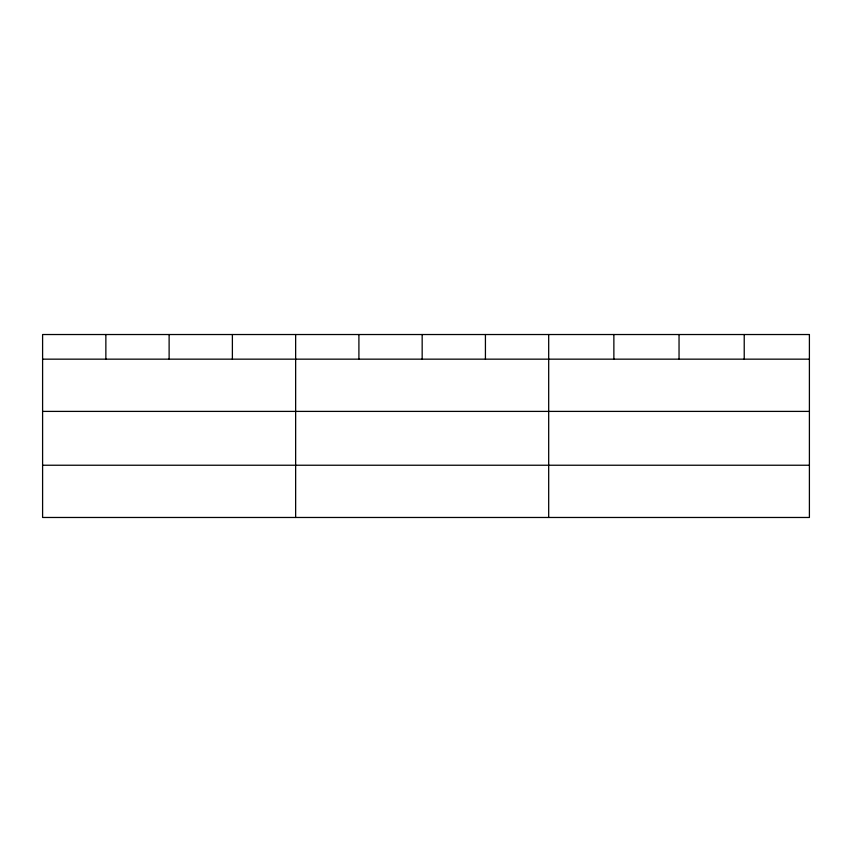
<?xml version="1.0" encoding="UTF-8"?>
<svg xmlns="http://www.w3.org/2000/svg" width="852" height="852" viewBox="0 0 852 852"><rect width="100%" height="100%" fill="white"/><g stroke="black" fill="none" stroke-linecap="round" stroke-linejoin="round"><path stroke-width="1.28" d="M42.6 359.161L809.4 359.161M42.6 411.399L809.4 411.399M42.6 465.235L809.4 465.235M744.222 334.527L744.222 359.161M679.044 334.527L679.044 359.161M613.866 334.527L613.866 359.161M548.688 334.527L548.688 517.473M485.427 334.527L485.427 359.161M422.166 334.527L422.166 359.161M358.905 334.527L358.905 359.161M295.644 334.527L295.644 517.473M232.383 334.527L232.383 359.161M169.122 334.527L169.122 359.161M105.861 334.527L105.861 359.161M809.4 334.527L42.6 334.527L42.6 517.473L809.4 517.473L809.4 334.527"/></g></svg>
